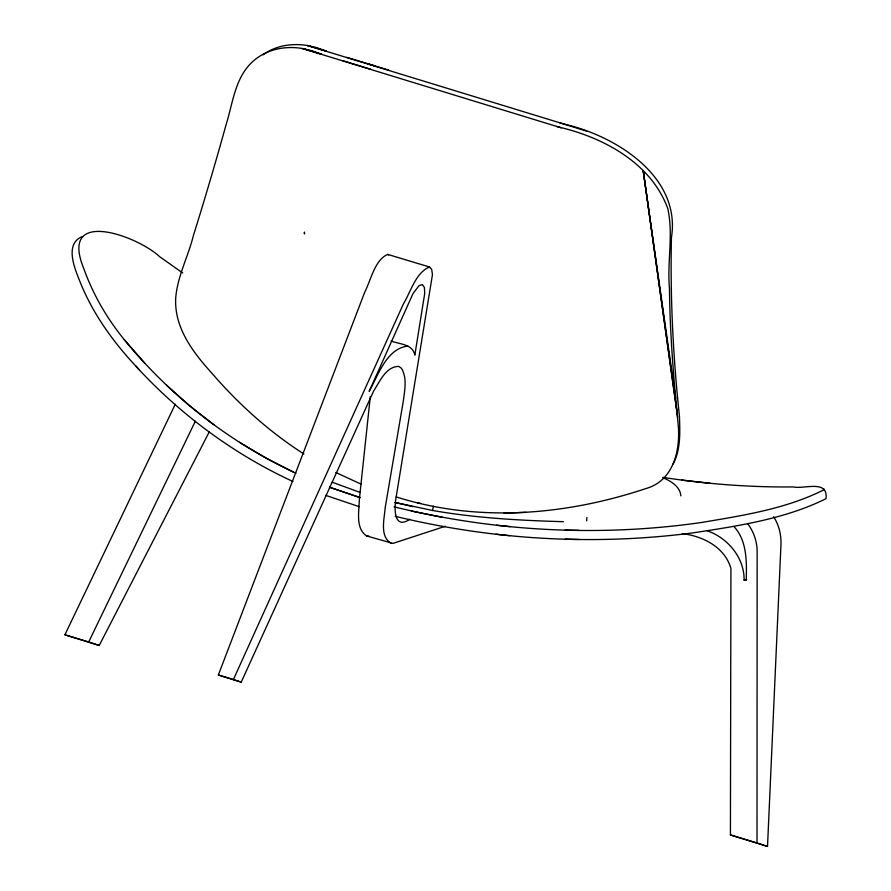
<?xml version="1.0" encoding="UTF-8"?>
<svg xmlns="http://www.w3.org/2000/svg" width="891" height="891" viewBox="0 0 891 891"><rect width="100%" height="100%" fill="white"/><g stroke="black" fill="none" stroke-linecap="round" stroke-linejoin="round"><path stroke-width="1.34" d="M773.622 516.735C779.224 525.322 781.541 535.814 780.906 545.994L767.519 846.45L757.005 842.942L757.15 552.565C757.305 542.251 753.953 531.983 747.738 523.752M767.519 846.45L730.42 834.956L730.932 568.402C724.695 547.007 702.999 536.248 682.361 533.609M586.646 520.867L586.879 517.482M370.288 396.729L359.307 499.884C359.14 511.456 355.275 528.742 366.814 536.014L392.998 543.387L445.333 526.258M662.926 477.387C706.028 483.969 749.654 487.399 793.268 486.92C803.615 489.515 828.374 479.024 826.013 498.704C784.871 519.052 737.904 526.024 692.764 532.907C593.707 545.782 492.244 539.868 395.214 516.312M390.871 543.254C379.488 536.014 384.377 518.863 385.19 507.658L403.333 400.995C404.681 390.314 407.332 378.118 401.473 368.317L398.734 366.39C385.781 366.535 379.733 381.771 373.596 391.082L241.227 682.161L218.34 675.01L364.764 292.103C370.823 280.286 374.788 259.871 387.696 254.414L429.562 266.999L431.678 269.416L432.469 274.584L396.183 496.9C394.301 505.988 392.953 530.791 409.76 519.264M563.379 521.692C519.665 520.455 475.805 518.05 432.658 510.487L433.316 506.043M824.052 489.07L823.919 489.772C786.096 508.939 742.637 515.555 701.05 522.56C599.042 537.139 494.204 531.47 394.19 506.868M218.34 675.01L233.409 679.543L403.5 303.753C410.729 291.747 415.874 272.423 429.562 266.999M209.396 431.656L99.213 645.474L64.887 634.804L175.271 404.247M64.887 634.804L88.699 641.966L195.307 421.298M673.173 463.966C680.858 449.498 679.944 432.402 679.465 416.509C673.139 357.124 670.088 297.349 671.435 237.619C681.236 176.373 615.436 135.655 564.137 124.127L307.362 45.497C292.137 43.046 275.597 45.408 263.079 54.863M81.927 236.705C64.631 244.089 74.488 267.879 79.466 280.375C92.051 312.563 112.455 341.097 135.944 366.234L138.996 369.565C182.51 416.242 234.934 454.677 292.883 481.474M707.287 530.78C727.88 538.041 744.453 557.733 744.096 580.164L746.691 579.596M396.183 496.9C477.409 522.772 565.674 515.321 645.63 488.636C673.93 480.94 680.78 449.187 678.073 423.693C673.685 378.753 669.887 333.691 669.475 288.495C666.98 261.976 673.629 234.701 667.771 208.561C651.243 163.164 603.619 137.459 558.913 127.101L302.372 48.504C285.02 45.53 266.131 49.35 252.899 61.434C234.99 77.461 232.963 102.732 226.191 124.328C215.9 161.438 205.019 198.392 193.525 235.146C188.313 256.218 177.509 276.087 175.716 297.906C174.046 327.409 192.824 352.168 211.535 372.839C238.398 403.946 269.205 431.857 303.909 453.965M504.072 513.127L525.846 512.37M744.096 580.164L746.235 580.13C746.725 562.009 747.17 540.926 734.128 526.726M565.195 530.1L578.983 530.401M565.239 539.166L579.15 539.478M407.811 346.064C386.494 348.682 378.363 375.022 369.164 391.394L413.023 293.562L419.082 285.599L422.39 284.63L424.394 287.414L424.717 293.462L414.827 355.164C412.856 343.915 399.48 344.316 391.082 341.03M366.814 536.014L368.919 536.148M496.577 525.222L510.253 526.648M495.942 534.221L509.752 535.669M681.738 480.093L710.038 483.267M413.012 506.645L394.991 502.457L432.658 510.487M411.397 511.066L442.226 517.27M417.456 502.713L420.652 503.415M360.164 497.579L329.503 487.299M556.808 126.444L558.557 126.99M359.942 497.59L329.514 487.177M730.42 834.956L757.005 842.942M359.173 506.656L325.672 495.34M346.799 57.369L388.721 70.111M342.166 60.521L370.745 69.264M367.638 63.707L375.122 66.012M558.913 127.101L561.263 127.825M561.809 123.403L586.657 131.155M360.287 492.5L332.22 482.22M559.726 122.758L560.974 123.158M233.409 679.543L241.227 682.161M88.699 641.966L99.213 645.474M361.044 484.103L335.796 472.486M182.722 272.969L159.656 256.708C137.66 235.915 58.45 206.89 83.832 268.681C93.032 294.498 107.02 318.51 124.317 339.727C170.604 396.306 229.588 442.537 295.979 473.21M663.16 477.843C670.867 481.051 680.189 486.62 680.88 495.875M293.518 472.141L265.975 458.074L239.412 442.27M387.696 254.414L388.554 254.882M213.907 424.818L189.56 405.75L166.45 385.168M124.317 339.727L144.687 363.127M136.022 366.145L138.996 369.565M304.421 232.417L304.488 233.954L304.41 232.217M677.628 417.278L643.257 170.994L675.679 398.366M643.257 170.994L677.305 414.059M316.784 47.691L307.362 45.497L326.229 51.088L316.784 47.691M311.883 50.731L302.372 48.504L321.417 54.173L311.883 50.731"/></g></svg>
